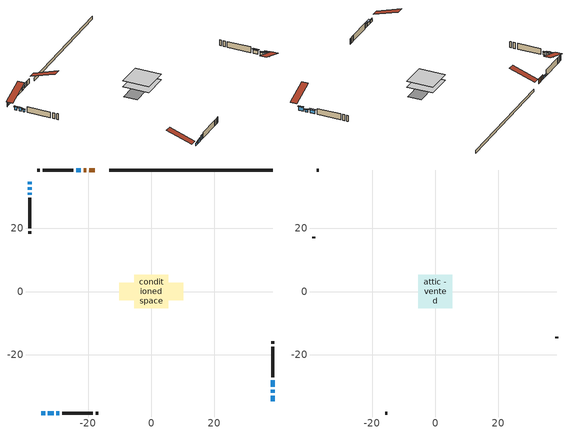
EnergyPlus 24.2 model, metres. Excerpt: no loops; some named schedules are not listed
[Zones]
conditioned space
 floor adiabatic (Floor2 construction): -5.3,-5.3 -5.3,5.3 5.3,5.3 5.3,-5.3 z1.2
 floor adiabatic (AdiabaticFloorConstruction): -5.39,-5.39 -5.39,5.39 5.39,5.39 5.39,-5.39 z1.2
 floor foundation (Slab1 construction): -10.2,-2.75 -10.2,2.75 10.2,2.75 10.2,-2.75 z0
 wall outside (AdiabaticWallConstruction 1): -17.92,38.53 -19.63,38.53 / -20.56,38.53 -21.43,38.53 z1.2:3.23
 wall outside (AdiabaticWallConstruction): 38.53,-34.83 38.53,-33.08 z1.2:2.8; -38.53,34.83 -38.53,33.97 z1.2:2.57; 38.53,-32.15 38.53,-31.13 z1.2:2.19; 38.53,-30.21 38.53,-28.17 z1.2:2.72; -22.36,38.53 -23.73,38.53 z1.2:1.94; -34.83,-38.53 -33.69,-38.53 z1.2:2.09; -32.76,-38.53 -30.98,-38.53 z1.2:2.34; -30.05,-38.53 -29.16,-38.53 z1.2:2.78; -38.53,33.04 -38.53,32.22 z1.2:2.55; -38.53,31.3 -38.53,30.69 z1.2:2.27
 wall outside (Wall1 construction): -24.66,38.53 -34.35,38.53 / -28.23,-38.53 -18.54,-38.53 / -38.53,29.76 -38.53,20.07 / 38.53,-27.24 38.53,-17.55 z1.2:3.64
 wall outside (Wall2 construction): -35.28,38.53 -36.09,38.53 / -17.61,-38.53 -16.8,-38.53 / -38.53,19.14 -38.53,18.33 / 38.53,-16.62 38.53,-15.81 z1.2:3.64
 wall foundation (FoundationWall1 construction): 38.53,38.53 -13.29,38.53 z0:1.2
 window (WindowConstruction): 38.53,-34.83 38.53,-33.08 z1.2:2.8
 window (WindowConstruction 9): -38.53,34.83 -38.53,33.97 z1.2:2.57
 window (WindowConstruction 1): 38.53,-32.15 38.53,-31.13 z1.2:2.19
 window (WindowConstruction 2): 38.53,-30.2 38.53,-28.17 z1.2:2.72
 window (WindowConstruction 3): -22.36,38.53 -23.73,38.53 z1.2:1.94
 window (WindowConstruction 4): -34.83,-38.53 -33.69,-38.53 z1.2:2.09
 window (WindowConstruction 5): -32.76,-38.53 -30.98,-38.53 z1.2:2.34
 window (WindowConstruction 6): -30.05,-38.53 -29.16,-38.53 z1.2:2.78
 window (WindowConstruction 7): -38.53,33.04 -38.53,32.23 z1.2:2.55
 window (WindowConstruction 8): -38.53,31.3 -38.53,30.69 z1.2:2.27
 door (Door): -17.92,38.53 -19.63,38.53 z1.2:3.23
 door (Door 1): -20.56,38.53 -21.43,38.53 z1.2:3.23
 ceiling adiabatic (AdiabaticFloorConstruction): 5.39,-5.39 5.39,5.39 -5.39,5.39 -5.39,-5.39 z1.2
attic - vented
 floor to conditioned space (Floor1 construction Reversed): -5.39,-5.39 -5.39,5.39 5.39,5.39 5.39,-5.39 z3.64
 wall outside (Wall3 construction): -37.02,38.53 -37.6,38.53 / -15.88,-38.53 -15.29,-38.53 / -38.53,17.4 -38.53,16.82 / 38.53,-14.89 38.53,-14.3 z1.2:3.64
 roof outside (Roof1 construction): -16.99,38.53,3.64 -16.99,28.03,7.14 -14.22,28.03,7.14 -14.22,38.53,3.64; -35.76,-38.53,3.64 -35.76,-28.03,7.14 -38.53,-28.03,7.14 -38.53,-38.53,3.64; -38.53,35.76,3.64 -28.03,35.76,7.14 -28.03,38.53,7.14 -38.53,38.53,3.64; 38.53,-35.76,3.64 28.03,-35.76,7.14 28.03,-38.53,7.14 38.53,-38.53,3.64
shading: 38.53,-32.85 38.53,-35.06 39.14,-35.06 39.14,-32.85 z3.03; -38.53,33.74 -38.53,35.06 -39.14,35.06 -39.14,33.74 z2.8; 38.53,-30.91 38.53,-32.38 39.14,-32.38 39.14,-30.91 z2.42; 38.53,-27.94 38.53,-30.43 39.14,-30.43 39.14,-27.94 z2.95; -24.14,38.53 -21.95,38.53 -21.95,39.14 -24.14,39.14 z2.35; -33.46,-38.53 -35.06,-38.53 -35.06,-38.82 -33.46,-38.82 z2.32; -30.57,-38.53 -33.17,-38.53 -33.17,-39.14 -30.57,-39.14 z2.75; -28.75,-38.53 -30.46,-38.53 -30.46,-38.82 -28.75,-38.82 z3.19; -38.53,32 -38.53,33.27 -39.14,33.27 -39.14,32 z2.78; -38.53,30.46 -38.53,31.52 -39.14,31.52 -39.14,30.46 z2.5
[Building]
Building 1: Terrain=Suburbs
[Site:Location]
Toronto City Centre_ON: Latitude {deg}=43.63; Longitude {deg}=-79.39; Time Zone {hr}=-5; Elevation {m}=77; Keep Site Location Information=Yes
[Site:GroundTemperature:Shallow]
5.01852, 3.26908, 3.12898, 3.95918, 7.29196, 10.6092, 13.4851, 15.3069, 15.4617, 13.9799, 11.1774, 7.9619
[Site:WaterMainsTemperature]
Calculation Method=Schedule; Temperature Schedule=mains temperature schedule
[Material] Roughness=Rough; Thermal Absorptance=0.9
Name | Thickness {m} | Conductivity {W/m-K} | Density {kg/m3} | Specific Heat {J/kg-K} | Solar Absorptance | Visible Absorptance
asphalt or fiberglass shingles | 0.00635 | 0.162714 | 1121.4 | 1465.45 | 0.4 | 0.4
ceiling loosefill ins | 0.169333 | 0.0480833 | 16.02 | 1046.75 | 0.7 | 0.7
ceiling stud and cavity | 0.1397 | 0.826401 | 65.682 | 1177.47 | 0.7 | 0.7
concrete 4.0 in. | 0.1016 | 1.803125 | 2242.8 | 837.4 | 0.7 | 0.7
concrete 8.0 in. | 0.2032 | 1.803125 | 2242.8 | 837.4 | 0.7 | 0.7
door material | 0.04445 | 0.188738 | 512.64 | 1214.23 | 0.7 | 0.7
door material 1 | 0.04445 | 0.053851 | 512.64 | 1214.23 | 0.7 | 0.7
exterior vertical ins | 0.0158559 | 0.029427 | 32.04 | 1214.23 | 0.7 | 0.7
floor covering | 0.0127 | 0.0433444 | 54.468 | 1339.84 | 0.6 | 0.6
floor rigid ins | 0.051816 | 0.029427 | 32.04 | 1214.23 | 0.7 | 0.7
floor rigid ins 1; wall rigid ins | 0.512978 | 0.029427 | 32.04 | 1214.23 | 0.7 | 0.7
floor stud and cavity | 0.1397 | 0.923637 | 92.3553 | 1139.71 | 0.7 | 0.7
floor stud and cavity 1 | 0.1397 | 1.75129 | 37.0049 | 1207.88 | 0.7 | 0.7
furniture material conditioned space 1 | 0.1524 | 0.115458 | 640.8 | 1214.23 | 0.6 | 0.6
gypsum board | 0.0127 | 0.160291 | 801 | 837.4 | 0.6 | 0.6
gypsum board 1 | 0.0127 | 0.160291 | 801 | 837.4 | 0.7 | 0.7
osb sheathing 0.5 in. | 0.0127 | 0.115458 | 512.64 | 1214.23 | 0.7 | 0.7
osb sheathing 0.75 in. | 0.01905 | 0.115458 | 512.64 | 1214.23 | 0.7 | 0.7
slab rigid ins | 0.0525896 | 0.029427 | 32.04 | 1214.23 | 0.7 | 0.7
wall stud and cavity | 0.1397 | 0.0929022 | 139.0536 | 1170.24 | 0.7 | 0.7
wall stud and cavity 1 | 0.1397 | 0.123967 | 139.0536 | 1170.24 | 0.7 | 0.7
wall stud and cavity 2 | 0.0889 | 6.9971 | 50.32683 | 1063.81 | 0.6 | 0.6
wall stud and cavity 3 | 0.0889 | 0.380278 | 52.3479 | 1209.89 | 0.7 | 0.7
wall stud and cavity 4 | 0.0889 | 0.391764 | 83.0341 | 1211.67 | 0.7 | 0.7
wood siding | 0.0254 | 0.102417 | 544.68 | 1172.36 | 0.4 | 0.4
wood siding 1 | 0.00254 | 0.102417 | 544.68 | 1172.36 | 0.4 | 0.4
wood siding 2; wood siding 3 | 0.0254 | 0.102417 | 544.68 | 1172.36 | 0.7 | 0.7
[WindowMaterial:SimpleGlazingSystem]
Name | U-Factor {W/m2-K} | Solar Heat Gain Coefficient
WindowMaterial | 5.90285 | 0.78
WindowMaterial 1 | 5.62065 | 0.73
WindowMaterial 2 | 3.41872 | 0.71
WindowMaterial 3 | 2.49378 | 0.6
WindowMaterial 4 | 2.481286 | 0.6
WindowMaterial 5 | 2.90827 | 0.68
WindowMaterial 6 | 5.697873 | 0.75
WindowMaterial 7 | 2.62948 | 0.51
WindowMaterial 8 | 5.42022 | 0.69
WindowMaterial 9 | 5.65586 | 0.74
[Construction]
AdiabaticFloorConstruction: floor stud and cavity 1, floor rigid ins 1, osb sheathing 0.75 in., floor covering
AdiabaticWallConstruction: wood siding 2, wall rigid ins, wall stud and cavity 3, gypsum board
AdiabaticWallConstruction 1: wood siding 3, wall rigid ins, wall stud and cavity 3, gypsum board
Door: door material
Door 1: door material 1
Floor1 construction Reversed: gypsum board, ceiling stud and cavity, ceiling loosefill ins
Floor2 construction: floor stud and cavity, floor rigid ins, osb sheathing 0.75 in., floor covering
FoundationWall1 construction: concrete 8.0 in., gypsum board 1
furniture construction conditioned space 1: furniture material conditioned space 1
PartitionWallConstruction: gypsum board, wall stud and cavity 4, gypsum board
Roof1 construction: asphalt or fiberglass shingles
Slab1 construction: slab rigid ins, concrete 4.0 in.
Wall1 construction: wood siding, osb sheathing 0.5 in., wall stud and cavity, gypsum board
Wall2 construction: wood siding, osb sheathing 0.5 in., wall stud and cavity 1, gypsum board
Wall3 construction: wood siding 1, wall stud and cavity 2
WindowConstruction: WindowMaterial
WindowConstruction 1: WindowMaterial 1
WindowConstruction 2: WindowMaterial 2
WindowConstruction 3: WindowMaterial 3
WindowConstruction 4: WindowMaterial 4
WindowConstruction 5: WindowMaterial 5
WindowConstruction 6: WindowMaterial 6
WindowConstruction 7: WindowMaterial 7
WindowConstruction 8: WindowMaterial 8
WindowConstruction 9: WindowMaterial 9
[Zone] Multiplier=1; Part of Total Floor Area=Yes
Name | Volume {m3}
attic - vented | 65.9832
conditioned space | 309.8
[Space]
Name | Zone | Volume {m3}
attic - vented 1 | attic - vented | 65.9832
conditioned space 1 | conditioned space | 309.8
[ZoneInfiltration:EffectiveLeakageArea]
infil attic - vented 1: Zone or Space=attic - vented 1; Schedule=Always On Discrete; Effective Air Leakage Area {cm2}=4890.95; Stack Coefficient=0.00041289; Wind Coefficient=1.37289e-05
[ZoneMixing]
whole house fan mix: Zone or Space=attic - vented; Schedule=Always On Continuous; Design Flow Rate Calculation Method=Flow/Zone; Design Flow Rate {m3/s}=0; Source Zone or Space=conditioned space
[SurfaceProperty:ExposedFoundationPerimeter]
Slab1: Exposed Perimeter Calculation Method=TotalExposedPerimeter; Total Exposed Perimeter {m}=51.817
[InternalMass] Zone or ZoneList=conditioned space; Space or SpaceList=conditioned space 1
Name | Construction | Surface Area {m2}
furniture mass conditioned space 1 | furniture construction conditioned space 1 | 136.296
partition wall mass | PartitionWallConstruction | 228.47
[Lights]
interior lighting: Zone or ZoneList or Space or SpaceList=conditioned space 1; Schedule=interior lighting schedule; Design Level Calculation Method=LightingLevel; Lighting Level {W}=343.2; Return Air Fraction=0; Fraction Radiant=0.6; Fraction Visible=0.2; Fraction Replaceable=1
[People]
occupants: Zone or ZoneList or Space or SpaceList=conditioned space 1; Number of People Schedule=occupants schedule; Number of People Calculation Method=People; Number of People=3; Fraction Radiant=0.314171; Sensible Heat Fraction=0.56303; Activity Level Schedule=occupants activity schedule; Carbon Dioxide Generation Rate {m3/s-W}=0; Enable ASHRAE 55 Comfort Warnings=No; Mean Radiant Temperature Calculation Type=EnclosureAveraged
[ElectricEquipment] Zone or ZoneList or Space or SpaceList=conditioned space 1; Design Level Calculation Method=EquipmentLevel
Name | Schedule | Design Level {W} | Fraction Latent | Fraction Radiant | Fraction Lost
clothes dryer | clothes dryer schedule | 140.772 | 0.015 | 0.081 | 0.85
clothes washer | clothes washer schedule | 32.1985 | 0.03 | 0.162 | 0.7
cooking range | cooking range schedule | 215.147 | 0.08 | 0.432 | 0.2
dishwasher | dishwasher schedule | 66.8632 | 0.3 | 0.18 | 0.4
fridge | fridge schedule | 72.9452 | 0 | 0.6 | 0
mech vent bath fan 0 | mech vent bath fan 0 schedule | 50.2 | 0 | 0 | 1
mech vent bath fan 1 | mech vent bath fan 1 schedule | 50.2 | 0 | 0 | 1
mech vent house fan | mech vent house fan schedule | 0 | 0 | 0 | 1
mech vent house fan cfis | mech vent house fan cfis schedule | 0 | 0 | 0 | 0
misc plug loads | misc plug loads schedule | 494.7 | 0.045 | 0.513 | 0.1
whole house fan | Always On Discrete | 0 | 0 | 0 | 1
[OtherEquipment] Zone or ZoneList or Space or SpaceList=conditioned space 1; Design Level Calculation Method=EquipmentLevel
Name | Fuel Type | Schedule | Design Level {W} | Fraction Latent | Fraction Radiant | Fraction Lost
clothes dryer 1 | Electricity | clothes dryer schedule | 0 | 0.015 | 0.081 | 0.85
cooking range 1 | Electricity | cooking range schedule | 0 | 0.08 | 0.432 | 0.2
general water use latent | None | general water use schedule | 62.594 | 1 | 0 | 0
general water use sensible | None | general water use schedule | -61.6891 | 0 | 0.6 | 0
mech vent house fan latent load | None | Always On Discrete | 0 | 1 | 0 | 0
mech vent house fan sensible load | None | Always On Discrete | 0 | 0 | 0 | 0
water heater energy adjustment1 | Electricity | Always On Discrete | 0.01 | 0 | 0 | 1
[ZoneInfiltration:DesignFlowRate] Zone or ZoneList or Space or SpaceList=conditioned space 1; Schedule=Always On Discrete; Design Flow Rate Calculation Method=Flow/Zone; Design Flow Rate {m3/s}=0
infil flow; natural vent flow; whole house fan flow
[AvailabilityManager:Scheduled]
central ac and furnace airloop Availability Manager: Schedule=Always On Discrete
[Foundation:Kiva]
Foundation Kiva 1: Initial Indoor Air Temperature {C}=18; Wall Height Above Grade {m}=1.2; Wall Depth Below Slab {m}=0.2032; Custom Block Material Name 1=exterior vertical ins; Custom Block Depth 1 {m}=1.2; Custom Block X Position 1 {m}=0.2159; Custom Block Z Position 1 {m}=0
[Foundation:Kiva:Settings]
Soil Conductivity {W/m-K}=0.849921; Soil Density {kg/m3}=1842.3; Soil Specific Heat {J/kg-K}=418.7; Ground Solar Absorptivity=0.9; Ground Thermal Absorptivity=0.9; Ground Surface Roughness {m}=0.03; Far-Field Width {m}=40; Deep-Ground Boundary Condition=ZeroFlux; Deep-Ground Depth {m}=40; Minimum Cell Dimension {m}=0.2; Maximum Cell Growth Coefficient=3; Simulation Timestep=Timestep
[Exterior:Lights]
exterior lighting: Schedule=exterior lighting schedule; Design Level {W}=75.6
[EnergyManagementSystem:GlobalVariable]
central_ac_and_furnace_airloop_Fan_RTF
infil_program_Qfan
infil_program_Qinf
natural_vent_program_Qnv
natural_vent_program_Qwhf
[EnergyManagementSystem:Sensor]
Name | Output:Variable or Output:Meter Index Key | Output:Variable or Output:Meter
airflow_gain | infil flow | Infiltration Sensible Heat Gain Energy
airflow_gain_1 | natural vent flow | Infiltration Sensible Heat Gain Energy
airflow_gain_2 | whole house fan flow | Infiltration Sensible Heat Gain Energy
airflow_loss | infil flow | Infiltration Sensible Heat Loss Energy
airflow_loss_1 | natural vent flow | Infiltration Sensible Heat Loss Energy
airflow_loss_2 | whole house fan flow | Infiltration Sensible Heat Loss Energy
clg_load_cond |  | Cooling:EnergyTransfer:Zone:CONDITIONED SPACE
clg_sp_s; clg_sp_s_1 | cooling setpoint | Schedule Value
clothes_dryer_exhaust_0_sch_s | clothes dryer exhaust 0 schedule | Schedule Value
cool_season | cooling season schedule | Schedule Value
htg_load_cond |  | Heating:EnergyTransfer:Zone:CONDITIONED SPACE
htg_sp_s; htg_sp_s_1 | heating setpoint | Schedule Value
ig_ee_conv | clothes dryer | Electric Equipment Convective Heating Energy
ig_ee_conv_2 | cooking range | Electric Equipment Convective Heating Energy
ig_ee_conv_4 | fridge | Electric Equipment Convective Heating Energy
ig_ee_conv_5 | misc plug loads | Electric Equipment Convective Heating Energy
ig_ee_conv_6 | whole house fan | Electric Equipment Convective Heating Energy
ig_ee_rad | clothes dryer | Electric Equipment Radiant Heating Energy
ig_ee_rad_2 | cooking range | Electric Equipment Radiant Heating Energy
ig_ee_rad_4 | fridge | Electric Equipment Radiant Heating Energy
ig_ee_rad_5 | misc plug loads | Electric Equipment Radiant Heating Energy
ig_ee_rad_6 | whole house fan | Electric Equipment Radiant Heating Energy
ig_lgt_conv | interior lighting | Lights Convective Heating Energy
ig_lgt_rad | interior lighting | Lights Radiant Heating Energy
ig_lgt_vis | interior lighting | Lights Visible Radiation Heating Energy
ig_oe_conv | clothes dryer 1 | Other Equipment Convective Heating Energy
ig_oe_conv_1 | cooking range 1 | Other Equipment Convective Heating Energy
ig_oe_conv_2 | general water use latent | Other Equipment Convective Heating Energy
ig_oe_conv_3 | general water use sensible | Other Equipment Convective Heating Energy
ig_oe_conv_4 | water heater energy adjustment1 | Other Equipment Convective Heating Energy
ig_oe_rad | clothes dryer 1 | Other Equipment Radiant Heating Energy
ig_oe_rad_1 | cooking range 1 | Other Equipment Radiant Heating Energy
ig_oe_rad_2 | general water use latent | Other Equipment Radiant Heating Energy
ig_oe_rad_3 | general water use sensible | Other Equipment Radiant Heating Energy
ig_oe_rad_4 | water heater energy adjustment1 | Other Equipment Radiant Heating Energy
ig_ppl_conv | occupants | People Convective Heating Energy
ig_ppl_rad | occupants | People Radiant Heating Energy
im_conv | furniture mass conditioned space 1 | Surface Inside Face Convection Heat Gain Energy
im_conv_1 | partition wall mass | Surface Inside Face Convection Heat Gain Energy
im_ig | furniture mass conditioned space 1 | Surface Inside Face Internal Gains Radiation Heat Gain Energy
im_ig_1 | partition wall mass | Surface Inside Face Internal Gains Radiation Heat Gain Energy
im_lgt | furniture mass conditioned space 1 | Surface Inside Face Lights Radiation Heat Gain Energy
im_lgt_1 | partition wall mass | Surface Inside Face Lights Radiation Heat Gain Energy
im_sol | furniture mass conditioned space 1 | Surface Inside Face Solar Radiation Heat Gain Energy
im_sol_1 | partition wall mass | Surface Inside Face Solar Radiation Heat Gain Energy
im_surf | furniture mass conditioned space 1 | Surface Inside Face Net Surface Thermal Radiation Heat Gain Energy
im_surf_1 | partition wall mass | Surface Inside Face Net Surface Thermal Radiation Heat Gain Energy
mech_vent_bath_fan_0_sch_s | mech vent bath fan 0 schedule | Schedule Value
mech_vent_bath_fan_1_sch_s | mech vent bath fan 1 schedule | Schedule Value
mv_conv | mech vent bath fan 0 | Electric Equipment Convective Heating Energy
mv_conv_1 | mech vent bath fan 1 | Electric Equipment Convective Heating Energy
mv_conv_2 | mech vent house fan | Electric Equipment Convective Heating Energy
mv_conv_3 | mech vent house fan cfis | Electric Equipment Convective Heating Energy
mv_conv_4 | mech vent house fan latent load | Other Equipment Convective Heating Energy
mv_conv_5 | mech vent house fan sensible load | Other Equipment Convective Heating Energy
mv_rad | mech vent bath fan 0 | Electric Equipment Radiant Heating Energy
mv_rad_1 | mech vent bath fan 1 | Electric Equipment Radiant Heating Energy
mv_rad_2 | mech vent house fan | Electric Equipment Radiant Heating Energy
mv_rad_3 | mech vent house fan cfis | Electric Equipment Radiant Heating Energy
mv_rad_4 | mech vent house fan latent load | Other Equipment Radiant Heating Energy
mv_rad_5 | mech vent house fan sensible load | Other Equipment Radiant Heating Energy
natural_vent_s | natural vent schedule | Schedule Value
out_pb_s |  | Site Outdoor Air Barometric Pressure
out_wt_s |  | Site Outdoor Air Humidity Ratio
site_vw_s |  | Site Wind Speed
ss_back_out | Window1 | Surface Window Shortwave from Zone Back Out Window Heat Transfer Rate
ss_back_out_1 | Window10 | Surface Window Shortwave from Zone Back Out Window Heat Transfer Rate
ss_back_out_2 | Window2 | Surface Window Shortwave from Zone Back Out Window Heat Transfer Rate
ss_back_out_3 | Window3 | Surface Window Shortwave from Zone Back Out Window Heat Transfer Rate
ss_back_out_4 | Window4 | Surface Window Shortwave from Zone Back Out Window Heat Transfer Rate
ss_back_out_5 | Window5 | Surface Window Shortwave from Zone Back Out Window Heat Transfer Rate
ss_back_out_6 | Window6 | Surface Window Shortwave from Zone Back Out Window Heat Transfer Rate
ss_back_out_7 | Window7 | Surface Window Shortwave from Zone Back Out Window Heat Transfer Rate
ss_back_out_8 | Window8 | Surface Window Shortwave from Zone Back Out Window Heat Transfer Rate
ss_back_out_9 | Window9 | Surface Window Shortwave from Zone Back Out Window Heat Transfer Rate
ss_conv | Door1 | Surface Inside Face Convection Heat Gain Energy
ss_conv_1 | Door3 | Surface Inside Face Convection Heat Gain Energy
ss_conv_10 | Window8 | Surface Inside Face Convection Heat Gain Energy
ss_conv_11 | Window9 | Surface Inside Face Convection Heat Gain Energy
ss_conv_2 | Window1 | Surface Inside Face Convection Heat Gain Energy
ss_conv_3 | Window10 | Surface Inside Face Convection Heat Gain Energy
ss_conv_4 | Window2 | Surface Inside Face Convection Heat Gain Energy
ss_conv_5 | Window3 | Surface Inside Face Convection Heat Gain Energy
ss_conv_6 | Window4 | Surface Inside Face Convection Heat Gain Energy
ss_conv_7 | Window5 | Surface Inside Face Convection Heat Gain Energy
ss_conv_8 | Window6 | Surface Inside Face Convection Heat Gain Energy
ss_conv_9 | Window7 | Surface Inside Face Convection Heat Gain Energy
ss_ig | Door1 | Surface Inside Face Internal Gains Radiation Heat Gain Energy
ss_ig_1 | Door3 | Surface Inside Face Internal Gains Radiation Heat Gain Energy
ss_ig_10 | Window8 | Surface Inside Face Internal Gains Radiation Heat Gain Energy
ss_ig_11 | Window9 | Surface Inside Face Internal Gains Radiation Heat Gain Energy
ss_ig_2 | Window1 | Surface Inside Face Internal Gains Radiation Heat Gain Energy
ss_ig_3 | Window10 | Surface Inside Face Internal Gains Radiation Heat Gain Energy
ss_ig_4 | Window2 | Surface Inside Face Internal Gains Radiation Heat Gain Energy
ss_ig_5 | Window3 | Surface Inside Face Internal Gains Radiation Heat Gain Energy
ss_ig_6 | Window4 | Surface Inside Face Internal Gains Radiation Heat Gain Energy
ss_ig_7 | Window5 | Surface Inside Face Internal Gains Radiation Heat Gain Energy
ss_ig_8 | Window6 | Surface Inside Face Internal Gains Radiation Heat Gain Energy
ss_ig_9 | Window7 | Surface Inside Face Internal Gains Radiation Heat Gain Energy
ss_lgt | Door1 | Surface Inside Face Lights Radiation Heat Gain Energy
ss_lgt_1 | Door3 | Surface Inside Face Lights Radiation Heat Gain Energy
ss_sol | Door1 | Surface Inside Face Solar Radiation Heat Gain Energy
ss_sol_1 | Door3 | Surface Inside Face Solar Radiation Heat Gain Energy
ss_surf | Door1 | Surface Inside Face Net Surface Thermal Radiation Heat Gain Energy
ss_surf_1 | Door3 | Surface Inside Face Net Surface Thermal Radiation Heat Gain Energy
ss_surf_10 | Window8 | Surface Inside Face Net Surface Thermal Radiation Heat Gain Energy
ss_surf_11 | Window9 | Surface Inside Face Net Surface Thermal Radiation Heat Gain Energy
ss_surf_2 | Window1 | Surface Inside Face Net Surface Thermal Radiation Heat Gain Energy
ss_surf_3 | Window10 | Surface Inside Face Net Surface Thermal Radiation Heat Gain Energy
ss_surf_4 | Window2 | Surface Inside Face Net Surface Thermal Radiation Heat Gain Energy
ss_surf_5 | Window3 | Surface Inside Face Net Surface Thermal Radiation Heat Gain Energy
ss_surf_6 | Window4 | Surface Inside Face Net Surface Thermal Radiation Heat Gain Energy
ss_surf_7 | Window5 | Surface Inside Face Net Surface Thermal Radiation Heat Gain Energy
ss_surf_8 | Window6 | Surface Inside Face Net Surface Thermal Radiation Heat Gain Energy
ss_surf_9 | Window7 | Surface Inside Face Net Surface Thermal Radiation Heat Gain Energy
ss_trans_in | Window1 | Surface Window Transmitted Solar Radiation Rate
ss_trans_in_1 | Window10 | Surface Window Transmitted Solar Radiation Rate
ss_trans_in_2 | Window2 | Surface Window Transmitted Solar Radiation Rate
ss_trans_in_3 | Window3 | Surface Window Transmitted Solar Radiation Rate
ss_trans_in_4 | Window4 | Surface Window Transmitted Solar Radiation Rate
ss_trans_in_5 | Window5 | Surface Window Transmitted Solar Radiation Rate
ss_trans_in_6 | Window6 | Surface Window Transmitted Solar Radiation Rate
ss_trans_in_7 | Window7 | Surface Window Transmitted Solar Radiation Rate
ss_trans_in_8 | Window8 | Surface Window Transmitted Solar Radiation Rate
ss_trans_in_9 | Window9 | Surface Window Transmitted Solar Radiation Rate
ss_trans_out | Window1 | Surface Inside Face Initial Transmitted Diffuse Transmitted Out Window Solar Radiation Rate
ss_trans_out_1 | Window10 | Surface Inside Face Initial Transmitted Diffuse Transmitted Out Window Solar Radiation Rate
ss_trans_out_2 | Window2 | Surface Inside Face Initial Transmitted Diffuse Transmitted Out Window Solar Radiation Rate
ss_trans_out_3 | Window3 | Surface Inside Face Initial Transmitted Diffuse Transmitted Out Window Solar Radiation Rate
ss_trans_out_4 | Window4 | Surface Inside Face Initial Transmitted Diffuse Transmitted Out Window Solar Radiation Rate
ss_trans_out_5 | Window5 | Surface Inside Face Initial Transmitted Diffuse Transmitted Out Window Solar Radiation Rate
ss_trans_out_6 | Window6 | Surface Inside Face Initial Transmitted Diffuse Transmitted Out Window Solar Radiation Rate
ss_trans_out_7 | Window7 | Surface Inside Face Initial Transmitted Diffuse Transmitted Out Window Solar Radiation Rate
ss_trans_out_8 | Window8 | Surface Inside Face Initial Transmitted Diffuse Transmitted Out Window Solar Radiation Rate
ss_trans_out_9 | Window9 | Surface Inside Face Initial Transmitted Diffuse Transmitted Out Window Solar Radiation Rate
s_conv | Floor1 | Surface Inside Face Convection Heat Gain Energy
s_conv_1 | Floor2 | Surface Inside Face Convection Heat Gain Energy
s_conv_10 | Wall2:0 | Surface Inside Face Convection Heat Gain Energy
s_conv_11 | Wall2:180 | Surface Inside Face Convection Heat Gain Energy
s_conv_12 | Wall2:270 | Surface Inside Face Convection Heat Gain Energy
s_conv_13 | Wall2:90 | Surface Inside Face Convection Heat Gain Energy
s_conv_2 | FoundationWall1 | Surface Inside Face Convection Heat Gain Energy
s_conv_3 | inferred conditioned ceiling | Surface Inside Face Convection Heat Gain Energy
s_conv_4 | inferred conditioned floor | Surface Inside Face Convection Heat Gain Energy
s_conv_5 | Slab1 | Surface Inside Face Convection Heat Gain Energy
s_conv_6 | Wall1:0 | Surface Inside Face Convection Heat Gain Energy
s_conv_7 | Wall1:180 | Surface Inside Face Convection Heat Gain Energy
s_conv_8 | Wall1:270 | Surface Inside Face Convection Heat Gain Energy
s_conv_9 | Wall1:90 | Surface Inside Face Convection Heat Gain Energy
s_ig | Floor1 | Surface Inside Face Internal Gains Radiation Heat Gain Energy
s_ig_1 | Floor2 | Surface Inside Face Internal Gains Radiation Heat Gain Energy
s_ig_10 | Wall2:0 | Surface Inside Face Internal Gains Radiation Heat Gain Energy
s_ig_11 | Wall2:180 | Surface Inside Face Internal Gains Radiation Heat Gain Energy
s_ig_12 | Wall2:270 | Surface Inside Face Internal Gains Radiation Heat Gain Energy
s_ig_13 | Wall2:90 | Surface Inside Face Internal Gains Radiation Heat Gain Energy
s_ig_2 | FoundationWall1 | Surface Inside Face Internal Gains Radiation Heat Gain Energy
s_ig_3 | inferred conditioned ceiling | Surface Inside Face Internal Gains Radiation Heat Gain Energy
s_ig_4 | inferred conditioned floor | Surface Inside Face Internal Gains Radiation Heat Gain Energy
s_ig_5 | Slab1 | Surface Inside Face Internal Gains Radiation Heat Gain Energy
s_ig_6 | Wall1:0 | Surface Inside Face Internal Gains Radiation Heat Gain Energy
s_ig_7 | Wall1:180 | Surface Inside Face Internal Gains Radiation Heat Gain Energy
s_ig_8 | Wall1:270 | Surface Inside Face Internal Gains Radiation Heat Gain Energy
